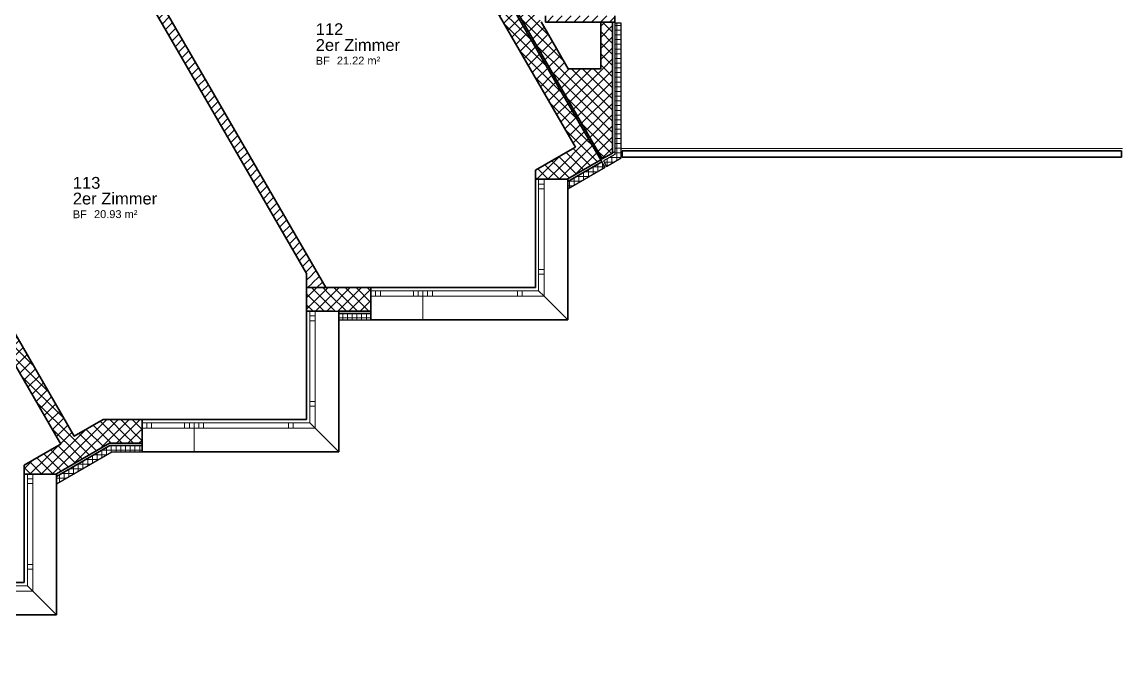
# Model space of a CAD drawing. Header units: centimetres. Extents: x -63 to 12757, y -227 to 7527.
# Drawn here: x 7471 to 8868, y 3123 to 3940 of the extents above; entities that cross this region are included whole.
import ezdxf

# ---------------------------------------------------------------- set-up
doc = ezdxf.new("R2010")
doc.units = ezdxf.units.CM
for name, color, linetype, lineweight in [('A----___H_HATCH', 252, 'Continuous', 9), ('A_E--___E_WAENDE', 7, 'Continuous', 35), ('A_E0-___E_DECKEN', 7, 'Continuous', 9), ('A_E5-___E_FENTUER', 252, 'Continuous', 9), ('A_M1-___E_TRENNWAENDE', 7, 'Continuous', 25), ('A_Z20___E_RAUM', 255, 'Continuous', 9), ('A_Z21___T_RAUMTEXT', 7, 'Continuous', 15)]:
    doc.layers.add(name, color=color, linetype=linetype, lineweight=lineweight)
doc.styles.add('Arial_1', font='arial.ttf', dxfattribs={"height": 0.2})
doc.styles.add('Arial_2', font='arial.ttf', dxfattribs={"height": 10})
doc.styles.add('Arial_3', font='arial.ttf', dxfattribs={"height": 15})
pattern_1 = [(45, (0, 0), (-7.071068, 7.071068), []), (135, (0, 0), (-7.071068, -7.071068), [])]
pattern_2 = [(90, (0, 0), (-6, 4e-16), []), (180, (0, 0), (-7e-16, -6), [])]
pattern_3 = [(45, (0, 0), (-5.656854, 5.656854), [])]

# ---------------------------------------------------------------- blocks, each defined once
blk = doc.blocks.new('A_Wände_Süd - A_Wände_Süd-737890-033O')
at = {"layer": 'A----___H_HATCH'}
h = blk.add_hatch(dxfattribs=at)
h.set_pattern_fill('FP_18', color=256, style=0, pattern_type=2)
h.set_pattern_definition(pattern_3)
h.paths.add_polyline_path([(4584.5, 1727.5), (4594.9, 1727.5), (4584.5, 1745.3)], flags=0)
h.paths.add_polyline_path([(5234.1, 2102.5), (5244.4, 2102.5), (5234.1, 2120.3)], flags=0)
h.paths.add_polyline_path([(5883.6, 2477.5), (5893.9, 2477.5), (5883.6, 2495.3)], flags=0)
h.paths.add_polyline_path([(6543.4, 2852.5), (6533.1, 2870.4), (6533.1, 2852.5)], flags=0)
h.paths.add_polyline_path([(7192.9, 3227.5), (7182.6, 3245.3), (7182.6, 3227.5)], flags=0)
h.paths.add_polyline_path([(7832.1, 3602.5), (7842.4, 3602.5), (7832.1, 3620.3)], flags=0)
at = {"layer": 'A_E--___E_WAENDE'}
for p, q in [((7832.1, 3620.3), (7832.1, 3602.5)), ((7832.1, 3602.5), (7842.4, 3602.5))]:
    blk.add_line(p, q, dxfattribs=at)
blk = doc.blocks.new('Wandspitz - Wandspitz-1869721-033O')
at = {"layer": 'A----___H_HATCH'}
h = blk.add_hatch(dxfattribs=at)
h.set_pattern_fill('FP_2', color=256, style=0, pattern_type=2)
h.set_pattern_definition(pattern_1)
h.paths.add_polyline_path([(8207.6, 3766.2), (8220.8, 3773.7), (8220.8, 3880.7), (8164, 3880.7), (8147.1, 3870.9)], flags=0)
at = {"layer": 'A_E--___E_WAENDE'}
for p, q in [((8147.1, 3870.9), (8207.6, 3766.2)), ((8205.8, 3880.7), (8164, 3880.7)), ((8220.8, 3773.7), (8220.8, 3880.7)), ((8207.6, 3766.2), (8220.8, 3773.7))]:
    blk.add_line(p, q, dxfattribs=at)
blk = doc.blocks.new('_1-flg - Versatz 11cm rechts-1884617-033O')
at = {"layer": 'A_E5-___E_FENTUER'}
for p, q in [((-41, 17), (-41, 24)), ((-41, 24), (-35, 24)), ((-35, 17), (-41, 17)), ((-41, -13), (-41, 17)), ((25, 17), (-41, 17)), ((-35, 17), (-35, 24)), ((-35, 24), (-29, 24)), ((-35, 24), (-35, 17)), ((19, 24), (-35, 24)), ((-35, 17), (-35, 24)), ((-29, 17), (-35, 17)), ((-35, 17), (19, 17)), ((-29, 24), (-29, 17)), ((13, 24), (-29, 24)), ((-29, 17), (-29, 24)), ((-29, 17), (13, 17)), ((13, 17), (13, 24)), ((13, 24), (19, 24)), ((13, 17), (13, 24)), ((19, 17), (13, 17)), ((19, 24), (19, 17)), ((19, 17), (19, 24)), ((19, 24), (25, 24)), ((19, 17), (19, 24)), ((25, 17), (19, 17)), ((25, 24), (25, 17)), ((25, 17), (25, -13)), ((25, -13), (-41, -13))]:
    blk.add_line(p, q, dxfattribs=at)
blk = doc.blocks.new('_ES 1-flg - Eckfenster - Typ1-1891989-033O')
at = {"layer": 'A_E5-___E_FENTUER'}
for p, q in [((-91, 13), (93, 13)), ((-91, 13), (-61, -17)), ((93, 13), (93, -17)), ((-33, -17), (-61, -17)), ((-61, -17), (-54, -24)), ((-61, -17), (93, -17)), ((-54, -24), (-33, -24)), ((-27, -17), (-33, -17)), ((-33, -17), (-33, -24)), ((-33, -17), (-33, -24)), ((-33, -17), (87, -17)), ((-33, -24), (-33, -17)), ((-33, -24), (-27, -24)), ((87, -24), (-33, -24)), ((-27, -24), (-27, -17)), ((-27, -17), (-27, -24)), ((-27, -17), (81, -17)), ((81, -24), (-27, -24)), ((87, -17), (81, -17)), ((81, -17), (81, -24)), ((81, -17), (81, -24)), ((81, -24), (87, -24)), ((87, -24), (87, -17)), ((93, -17), (87, -17)), ((87, -17), (87, -24)), ((87, -17), (87, -24)), ((87, -24), (93, -24)), ((93, -24), (93, -17))]:
    blk.add_line(p, q, dxfattribs=at)
blk = doc.blocks.new('_ES 1-flg - Eckfenster - Typ 2-V37-033O')
at = {"layer": 'A_E5-___E_FENTUER'}
for p, q in [((-61, 17), (-91, -13)), ((-61, 17), (-54, 24)), ((-33, 17), (-61, 17)), ((87.8, 17), (-61, 17)), ((-54, 24), (-33, 24)), ((-33, 17), (-33, 24)), ((-33, 24), (-27, 24)), ((81.8, 24), (-33, 24)), ((-33, 17), (-33, 24)), ((-33, 24), (-33, 17)), ((-27, 17), (-33, 17)), ((-33, 17), (81.8, 17)), ((-27, 24), (-27, 17)), ((75.8, 24), (-27, 24)), ((-27, 17), (-27, 24)), ((-27, 17), (75.8, 17)), ((75.8, 17), (75.8, 24)), ((75.8, 24), (81.8, 24)), ((75.8, 17), (75.8, 24)), ((81.8, 17), (75.8, 17)), ((81.8, 24), (81.8, 17)), ((81.8, 17), (81.8, 24)), ((81.8, 24), (87.8, 24)), ((81.8, 17), (81.8, 24)), ((87.8, 17), (81.8, 17)), ((87.8, 24), (87.8, 17)), ((87.8, 17), (87.8, -5)), ((87.8, -13), (-91, -13))]:
    blk.add_line(p, q, dxfattribs=at)
blk = doc.blocks.new('_ES 1-flg - Eckfenster - Typ 2-V38-033O')
at = {"layer": 'A_E5-___E_FENTUER'}
for p, q in [((-61, 17), (-91, -13)), ((-61, 17), (-54, 24)), ((-33, 17), (-61, 17)), ((87.8, 17), (-61, 17)), ((-54, 24), (-33, 24)), ((-33, 17), (-33, 24)), ((-33, 24), (-27, 24)), ((81.8, 24), (-33, 24)), ((-33, 17), (-33, 24)), ((-33, 24), (-33, 17)), ((-27, 17), (-33, 17)), ((-33, 17), (81.8, 17)), ((-27, 24), (-27, 17)), ((75.8, 24), (-27, 24)), ((-27, 17), (-27, 24)), ((-27, 17), (75.8, 17)), ((75.8, 17), (75.8, 24)), ((75.8, 24), (81.8, 24)), ((75.8, 17), (75.8, 24)), ((81.8, 17), (75.8, 17)), ((81.8, 24), (81.8, 17)), ((81.8, 17), (81.8, 24)), ((81.8, 24), (87.8, 24)), ((81.8, 17), (81.8, 24)), ((87.8, 17), (81.8, 17)), ((87.8, 24), (87.8, 17)), ((87.8, 17), (87.8, -13)), ((87.8, -13), (-91, -13))]:
    blk.add_line(p, q, dxfattribs=at)
blk = doc.blocks.new('_Beschriftung Räume - Nummer_ Name_ Fläche-157530-033O')
at = {"layer": 'A_Z21___T_RAUMTEXT', "insert": (-0.364, -0.522), "char_height": 0.2, "width": 0.44093, "attachment_point": 1, "style": 'Arial_1'}
blk.add_mtext('BF', dxfattribs=at)

msp = doc.modelspace()

# ---------------------------------------------------------------- hatches: boundary and pattern name
at = {"layer": 'A----___H_HATCH'}
h = msp.add_hatch(dxfattribs=at)
h.set_pattern_fill('FP_2', color=256, style=0, pattern_type=2)
h.set_pattern_definition(pattern_1)
h.paths.add_polyline_path([(8147.1, 3870.9), (8164.4, 3880.9), (7807.4, 4499.2), (7790.1, 4489.2), (8127.4, 3905)], flags=0)
h = msp.add_hatch(dxfattribs=at)
h.set_pattern_fill('FP_2', color=256, style=0, pattern_type=2)
h.set_pattern_definition(pattern_1)
h.paths.add_polyline_path([(8173.5, 3781.1), (8190.8, 3791.1), (7798.3, 4470.9), (7781, 4460.9), (8127.4, 3860.9)], flags=0)
h = msp.add_hatch(dxfattribs=at)
h.set_pattern_fill('FP_18', color=256, style=0, pattern_type=2)
h.set_pattern_definition(pattern_3)
h.paths.add_polyline_path([(7842.5, 3602.5), (7856.3, 3602.5), (7593.3, 4058.1), (7582.9, 4052.1), (7822.2, 3637.6)], flags=0)
h = msp.add_hatch(dxfattribs=at)
h.set_pattern_fill('FP_18', color=256, style=0, pattern_type=2)
h.set_pattern_definition(pattern_3)
h.paths.add_polyline_path([(8223.5, 3940.1), (8223.5, 3948.1), (8135.5, 3948.1), (8135.5, 3940.1)], flags=0)
h = msp.add_hatch(dxfattribs=at)
h.set_pattern_fill('FP_2', color=256, style=0, pattern_type=2)
h.set_pattern_definition(pattern_1)
h.paths.add_polyline_path([(8220.8, 3880.7), (8220.8, 3940.1), (8205.8, 3940.1), (8205.8, 3880.7)], flags=0)
h = msp.add_hatch(dxfattribs=at)
h.set_pattern_fill('FP_1', color=256, style=0, pattern_type=2)
h.set_pattern_definition(pattern_2)
h.paths.add_polyline_path([(8231.8, 3767.4), (8231.8, 3938.7), (8223.8, 3938.7), (8223.8, 3772), (8227.8, 3774.3)], flags=0)
h = msp.add_hatch(dxfattribs=at)
h.set_pattern_fill('FP_2', color=256, style=0, pattern_type=2)
h.set_pattern_definition(pattern_1)
h.paths.add_polyline_path([(7519.7, 3403.6), (7537, 3413.6), (7272, 3872.6), (7254.7, 3862.6), (7462.9, 3501.9)], flags=0)
h = msp.add_hatch(dxfattribs=at)
h.set_pattern_fill('FP_2', color=256, style=0, pattern_type=2)
h.set_pattern_definition(pattern_1)
h.paths.add_polyline_path([(8162.8, 3740.3), (8205.8, 3765.1), (8190.8, 3791.1), (8152.8, 3769.1), (8152.8, 3740.3), (8155.8, 3740.3)], flags=0)
h = msp.add_hatch(dxfattribs=at)
h.set_pattern_fill('FP_1', color=256, style=0, pattern_type=2)
h.set_pattern_definition(pattern_2)
h.paths.add_polyline_path([(8213.1, 3756.6), (8231.8, 3767.4), (8227.8, 3774.3), (8209.1, 3763.6)], flags=0)
h = msp.add_hatch(dxfattribs=at)
h.set_pattern_fill('FP_2', color=256, style=0, pattern_type=2)
h.set_pattern_definition(pattern_1)
h.paths.add_polyline_path([(8152.8, 3740.3), (8152.8, 3769.1), (8122.8, 3751.8), (8122.8, 3740.3), (8133.8, 3740.3)], flags=0)
h = msp.add_hatch(dxfattribs=at)
h.set_pattern_fill('FP_1', color=256, style=0, pattern_type=2)
h.set_pattern_definition(pattern_2)
h.paths.add_polyline_path([(8163.8, 3728.1), (8211.3, 3755.6), (8207.3, 3762.5), (8163.8, 3737.4)], flags=0)
h = msp.add_hatch(dxfattribs=at)
h.set_pattern_fill('FP_2', color=256, style=0, pattern_type=2)
h.set_pattern_definition(pattern_1)
h.paths.add_polyline_path([(7862.1, 3572.5), (7862.1, 3602.5), (7832.1, 3602.5), (7832.1, 3572.5), (7843.1, 3572.5)], flags=0)
h = msp.add_hatch(dxfattribs=at)
h.set_pattern_fill('FP_2', color=256, style=0, pattern_type=2)
h.set_pattern_definition(pattern_1)
h.paths.add_polyline_path([(7873.1, 3572.5), (7913.8, 3572.5), (7913.8, 3602.5), (7862.1, 3602.5), (7862.1, 3572.5), (7865.1, 3572.5)], flags=0)
h = msp.add_hatch(dxfattribs=at)
h.set_pattern_fill('FP_1', color=256, style=0, pattern_type=2)
h.set_pattern_definition(pattern_2)
h.paths.add_polyline_path([(7913.8, 3561.5), (7913.8, 3569.5), (7873.1, 3569.5), (7873.1, 3561.5), (7905.9, 3561.5)], flags=0)
h = msp.add_hatch(dxfattribs=at)
h.set_pattern_fill('FP_2', color=256, style=0, pattern_type=2)
h.set_pattern_definition(pattern_1)
h.paths.add_polyline_path([(7513.3, 3365.3), (7623.1, 3428.7), (7623.1, 3434.7), (7573.5, 3434.7), (7503.3, 3394.1), (7503.3, 3365.3), (7506.3, 3365.3)], flags=0)
h = msp.add_hatch(dxfattribs=at)
h.set_pattern_fill('FP_2', color=256, style=0, pattern_type=2)
h.set_pattern_definition(pattern_1)
h.paths.add_polyline_path([(7623.1, 3404.7), (7623.1, 3428.7), (7581.5, 3404.7), (7603.5, 3404.7)], flags=0)
h = msp.add_hatch(dxfattribs=at)
h.set_pattern_fill('FP_1', color=256, style=0, pattern_type=2)
h.set_pattern_definition(pattern_2)
h.paths.add_polyline_path([(7514.3, 3353.1), (7598.3, 3401.7), (7582.3, 3401.7), (7514.3, 3362.4)], flags=0)
h = msp.add_hatch(dxfattribs=at)
h.set_pattern_fill('FP_1', color=256, style=0, pattern_type=2)
h.set_pattern_definition(pattern_2)
h.paths.add_polyline_path([(7623.1, 3393.7), (7623.1, 3401.7), (7598.3, 3401.7), (7584.5, 3393.7)], flags=0)
h = msp.add_hatch(dxfattribs=at)
h.set_pattern_fill('FP_2', color=256, style=0, pattern_type=2)
h.set_pattern_definition(pattern_1)
h.paths.add_polyline_path([(7484.3, 3365.3), (7503.3, 3365.3), (7503.3, 3394.1), (7473.3, 3376.8), (7473.3, 3365.3), (7477.3, 3365.3)], flags=0)

# ---------------------------------------------------------------- linework, layer by layer
at = {"layer": 'A_E--___E_WAENDE'}
for p, q in [((7790.1, 4489.2), (8147.1, 3870.9)), ((8190.8, 3791.1), (7798.3, 4470.9)), ((7908.5, 4240.1), (8173.5, 3781.1)), ((7856.3, 3602.5), (7593.3, 4058.1)), ((7582.9, 4052.1), (7832.1, 3620.3)), ((8135.5, 3948.1), (8135.5, 3940.1)), ((8223.5, 3940.1), (8223.5, 3948.1)), ((8164.4, 3880.9), (8129.9, 3940.6)), ((8135.5, 3940.1), (8223.5, 3940.1)), ((8205.8, 3940.1), (8205.8, 3880.7)), ((8220.8, 3940.1), (8205.8, 3940.1)), ((8220.8, 3880.7), (8220.8, 3940.1)), ((7537, 3413.6), (7272, 3872.6)), ((8164, 3880.7), (8164.4, 3880.9)), ((7254.7, 3862.6), (7519.7, 3403.6)), ((8205.8, 3765.1), (8190.8, 3791.1)), ((8163.8, 3775.5), (8155.8, 3770.9)), ((8163.8, 3775.5), (8155.8, 3770.9)), ((8173.5, 3781.1), (8163.8, 3775.5)), ((8232.8, 3776.5), (8867.4, 3776.5)), ((8232.8, 3768.5), (8232.8, 3776.5)), ((8867.4, 3768.5), (8867.4, 3776.5)), ((8152.8, 3769.1), (8122.8, 3751.8)), ((8155.8, 3770.9), (8152.8, 3769.1)), ((8155.8, 3770.9), (8152.8, 3769.1)), ((8163.8, 3740.8), (8205.8, 3765.1)), ((8163.8, 3737.4), (8207.3, 3762.5)), ((8207.3, 3762.5), (8205.8, 3765.1)), ((8867.4, 3768.5), (8232.8, 3768.5)), ((8122.8, 3751.8), (8122.8, 3740.3)), ((8122.8, 3740.3), (8152.8, 3740.3)), ((8122.8, 3602.5), (8122.8, 3740.3)), ((8163.8, 3740.3), (8122.8, 3740.3)), ((8152.8, 3740.3), (8155.8, 3740.3)), ((8152.8, 3740.3), (8155.8, 3740.3)), ((8155.8, 3740.3), (8162.8, 3740.3)), ((8162.8, 3740.3), (8163.8, 3740.8)), ((8162.8, 3740.3), (8163.8, 3740.3)), ((8163.8, 3740.3), (8163.8, 3561.5)), ((8163.8, 3740.3), (8163.8, 3737.4)), ((7842.5, 3602.5), (7832.1, 3602.5)), ((7832.1, 3602.5), (7832.1, 3572.5)), ((7856.3, 3602.5), (7842.5, 3602.5)), ((7842.5, 3602.5), (7856.3, 3602.5)), ((7862.1, 3602.5), (7856.3, 3602.5)), ((7865.1, 3602.5), (7862.1, 3602.5)), ((7873.1, 3602.5), (7865.1, 3602.5)), ((7913.8, 3602.5), (7873.1, 3602.5)), ((7913.8, 3572.5), (7913.8, 3602.5)), ((7913.8, 3602.5), (8122.8, 3602.5)), ((7913.8, 3602.5), (7913.8, 3561.5)), ((7832.1, 3572.5), (7862.1, 3572.5)), ((7832.1, 3434.7), (7832.1, 3572.5)), ((7865.1, 3572.5), (7832.1, 3572.5)), ((7862.1, 3572.5), (7865.1, 3572.5)), ((7873.1, 3572.5), (7873.1, 3393.7)), ((7873.1, 3572.5), (7873.1, 3569.5)), ((7913.8, 3572.5), (7873.1, 3572.5)), ((7913.8, 3569.5), (7873.1, 3569.5)), ((7913.8, 3569.5), (7913.8, 3572.5)), ((8163.8, 3561.5), (7913.8, 3561.5)), ((7573.5, 3434.7), (7537, 3413.6)), ((7623.1, 3434.7), (7573.5, 3434.7)), ((7623.1, 3428.7), (7623.1, 3434.7)), ((7655.5, 3434.7), (7623.1, 3434.7)), ((7623.1, 3416), (7623.1, 3434.7)), ((7623.1, 3425.2), (7623.1, 3428.7)), ((7655.5, 3434.7), (7832.1, 3434.7)), ((7623.1, 3404.7), (7623.1, 3416)), ((7623.1, 3416), (7623.1, 3393.7)), ((7506.3, 3395.9), (7503.3, 3394.1)), ((7514.3, 3400.5), (7506.3, 3395.9)), ((7514.3, 3365.8), (7581.5, 3404.7)), ((7519.7, 3403.6), (7514.3, 3400.5)), ((7514.3, 3362.4), (7582.3, 3401.7)), ((7581.5, 3404.7), (7587.5, 3404.7)), ((7582.3, 3401.7), (7598.3, 3401.7)), ((7587.5, 3404.7), (7603.5, 3404.7)), ((7623.1, 3401.7), (7598.3, 3401.7)), ((7623.1, 3404.7), (7603.5, 3404.7)), ((7623.1, 3401.7), (7623.1, 3404.7)), ((7503.3, 3394.1), (7473.3, 3376.8)), ((7873.1, 3393.7), (7623.1, 3393.7)), ((7473.3, 3376.8), (7473.3, 3365.3)), ((7473.3, 3365.3), (7503.3, 3365.3)), ((7473.3, 3227.5), (7473.3, 3365.3)), ((7514.3, 3365.3), (7473.3, 3365.3)), ((7503.3, 3365.3), (7506.3, 3365.3)), ((7513.3, 3365.3), (7514.3, 3365.8)), ((7514.3, 3365.3), (7514.3, 3186.5)), ((7514.3, 3365.3), (7514.3, 3362.4)), ((7264.3, 3227.5), (7473.3, 3227.5)), ((7514.3, 3186.5), (7264.3, 3186.5))]:
    msp.add_line(p, q, dxfattribs=at)
at = {"layer": 'A_E0-___E_DECKEN'}
for p, q in [((8220.8, 3773.7), (8223.8, 3775.5)), ((8231.8, 3779.5), (8868.5, 3779.5)), ((8205.8, 3765.1), (8207.6, 3766.2)), ((7873.1, 3572.5), (7913.8, 3572.5)), ((7513.3, 3365.3), (7581.5, 3404.7)), ((7581.5, 3404.7), (7623.1, 3404.7))]:
    msp.add_line(p, q, dxfattribs=at)
at = {"layer": 'A_M1-___E_TRENNWAENDE'}
for p, q in [((8223.8, 3938.7), (8223.8, 3772)), ((8231.8, 3938.7), (8223.8, 3938.7)), ((8231.8, 3767.4), (8231.8, 3938.7)), ((8211.3, 3755.6), (8207.3, 3762.5)), ((8223.8, 3772), (8209.1, 3763.6)), ((8209.1, 3763.6), (8213.1, 3756.6)), ((8213.1, 3756.6), (8231.8, 3767.4)), ((8163.8, 3728.1), (8211.3, 3755.6)), ((8155.8, 3740.3), (8163.8, 3740.3)), ((8163.8, 3737.4), (8163.8, 3728.1)), ((7865.1, 3572.5), (7873.1, 3572.5)), ((7873.1, 3569.5), (7873.1, 3561.5)), ((7913.8, 3561.5), (7913.8, 3569.5)), ((7873.1, 3561.5), (7913.8, 3561.5)), ((7623.1, 3416), (7623.1, 3425.2)), ((7623.1, 3393.7), (7623.1, 3401.7)), ((7514.3, 3353.1), (7584.5, 3393.7)), ((7584.5, 3393.7), (7623.1, 3393.7)), ((7506.3, 3365.3), (7514.3, 3365.3)), ((7514.3, 3362.4), (7514.3, 3353.1))]:
    msp.add_line(p, q, dxfattribs=at)
at = {"layer": 'A_Z20___E_RAUM', "flags": 128}
for points in [[(7856.3, 3602.5), (8122.8, 3602.5), (8122.8, 3751.8), (8173.5, 3781.1), (7908.5, 4240.1), (7904.2, 4237.6), (7729.7, 4136.8), (7593.3, 4058), (7837.3, 3635.3)], [(7537, 3413.6), (7573.5, 3434.7), (7832.1, 3434.7), (7832.1, 3572.5), (7832.1, 3620.3), (7582.9, 4052), (7443.9, 3971.8), (7272, 3872.6)], [(7206.8, 3227.5), (7473.3, 3227.5), (7473.3, 3376.8), (7519.7, 3403.6), (7254.8, 3862.4), (7254.7, 3862.6), (7228.3, 3847.3), (7228.3, 3847.3), (7082.8, 3763.3), (7082.7, 3763.3), (6943.7, 3683.1), (7187.8, 3260.3)]]:
    msp.add_lwpolyline(points, close=True, dxfattribs=at)

# ---------------------------------------------------------------- block references
at = {"layer": 'A_E--___E_WAENDE'}
for name in ['Wandspitz - Wandspitz-1869721-033O', 'A_Wände_Süd - A_Wände_Süd-737890-033O']:
    msp.add_blockref(name, (0, 0), dxfattribs=at)
at = {"layer": 'A_E5-___E_FENTUER'}
for name, p, rotation in [('_ES 1-flg - Eckfenster - Typ 2-V38-033O', (8150.8, 3652.5), 90), ('_ES 1-flg - Eckfenster - Typ1-1891989-033O', (8072.8, 3574.5), 180), ('_ES 1-flg - Eckfenster - Typ 2-V37-033O', (7860.1, 3484.7), 90), ('_ES 1-flg - Eckfenster - Typ1-1891989-033O', (7782.1, 3406.6), 180), ('_ES 1-flg - Eckfenster - Typ 2-V38-033O', (7501.3, 3277.5), 90), ('_ES 1-flg - Eckfenster - Typ1-1891989-033O', (7423.3, 3199.5), 180)]:
    msp.add_blockref(name, p, dxfattribs=dict(at, rotation=rotation))
for p in [(7954.8, 3574.5), (7664.1, 3406.6)]:
    msp.add_blockref('_1-flg - Versatz 11cm rechts-1884617-033O', p, dxfattribs=at)
at = {"layer": 'A_Z21___T_RAUMTEXT', "xscale": 49.99999999999998, "yscale": 49.99999999999998, "zscale": 49.99999999999998}
for p in [(7861.9, 3922.2), (7553.3, 3726.9)]:
    msp.add_blockref('_Beschriftung Räume - Nummer_ Name_ Fläche-157530-033O', p, dxfattribs=at)

# ---------------------------------------------------------------- texts
at = {"layer": 'A_Z21___T_RAUMTEXT', "attachment_point": 1}
for s, insert, char_height, width, style in [('112', (7843.7, 3938.7), 15, 43.291, 'Arial_3'), ('2er Zimmer', (7843.7, 3918.6), 15, 132.679, 'Arial_3'), ('21.22 m²', (7870.5, 3896.3), 10, 68.143, 'Arial_2'), ('113', (7535.1, 3743.3), 15, 43.291, 'Arial_3'), ('2er Zimmer', (7535.1, 3723.3), 15, 132.679, 'Arial_3'), ('20.93 m²', (7562, 3701), 10, 68.143, 'Arial_2')]:
    msp.add_mtext(s, dxfattribs=dict(at, insert=insert, char_height=char_height, width=width, style=style))

doc.saveas('drawing.dxf')
